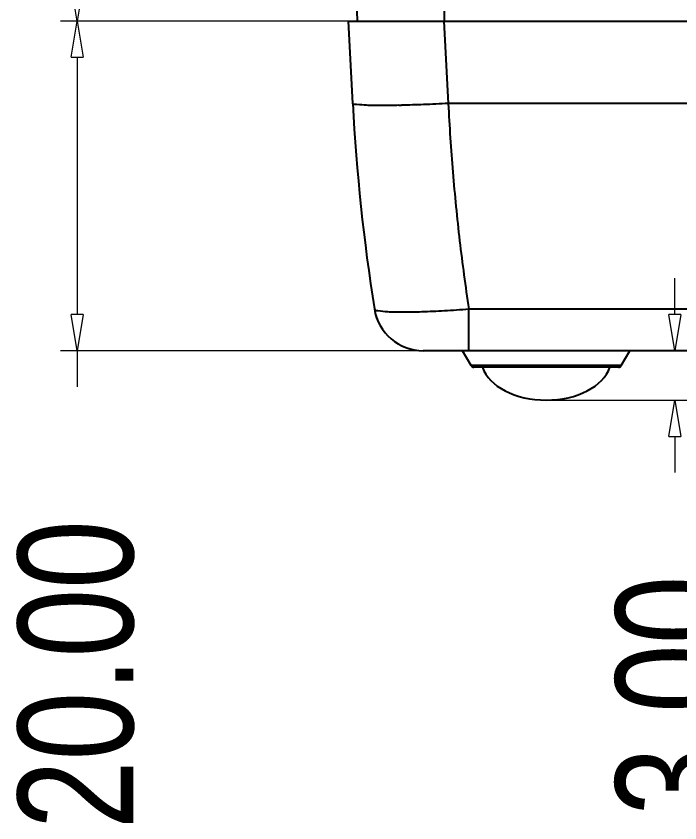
# Model space of a CAD drawing. Header units: inches. Extents: x -219 to 252, y -99 to 210.
# Drawn here: x -219.25 to -197.91, y 28.63 to 54.55 of the extents above; entities that cross this region are included whole.
import ezdxf

# ---------------------------------------------------------------- set-up
doc = ezdxf.new("R2010")
doc.units = ezdxf.units.IN
doc.header["$MEASUREMENT"] = 0
doc.layers.add('02___PRT_ALL_AXES', color=7, linetype='Continuous')

# ---------------------------------------------------------------- blocks, each defined once
blk = doc.blocks.new('block 20')
at = {"color": 3, "lineweight": 5, "true_color": 0x00ff00}
blk.add_lwpolyline([(-208.563, 54.391), (-217.814, 54.391)], dxfattribs=at)
blk = doc.blocks.new('block 21')
at = {"color": 3, "lineweight": 5, "true_color": 0x00ff00}
blk.add_lwpolyline([(-198.381, 81.115), (-217.814, 81.115)], dxfattribs=at)
blk = doc.blocks.new('block 22')
at = {"color": 3, "lineweight": 5, "true_color": 0x00ff00}
blk.add_lwpolyline([(-217.284, 55.556), (-217.284, 59.902)], dxfattribs=at)
blk = doc.blocks.new('block 23')
at = {"color": 3, "lineweight": 5, "true_color": 0x00ff00}
blk.add_lwpolyline([(-217.284, 79.95), (-217.284, 75.604)], dxfattribs=at)
blk = doc.blocks.new('block 25')
at = {"color": 3, "lineweight": 5, "true_color": 0x00ff00}
blk.add_lwpolyline([(-217.09, 55.556), (-217.284, 54.391)], dxfattribs=at)
blk = doc.blocks.new('block 26')
at = {"color": 3, "lineweight": 5, "true_color": 0x00ff00}
blk.add_lwpolyline([(-217.284, 54.391), (-217.478, 55.556)], dxfattribs=at)
blk = doc.blocks.new('block 27')
at = {"color": 3, "lineweight": 5, "true_color": 0x00ff00}
blk.add_lwpolyline([(-217.09, 55.556), (-217.478, 55.556)], dxfattribs=at)
blk = doc.blocks.new('block 24')
for name in ['block 26', 'block 27', 'block 25']:
    blk.add_blockref(name, (0, 0))
blk = doc.blocks.new('block 29')
at = {"color": 3, "lineweight": 5, "true_color": 0x00ff00}
blk.add_lwpolyline([(-217.478, 79.95), (-217.284, 81.115)], dxfattribs=at)
blk = doc.blocks.new('block 30')
at = {"color": 3, "lineweight": 5, "true_color": 0x00ff00}
blk.add_lwpolyline([(-217.284, 81.115), (-217.09, 79.95)], dxfattribs=at)
blk = doc.blocks.new('block 31')
at = {"color": 3, "lineweight": 5, "true_color": 0x00ff00}
blk.add_lwpolyline([(-217.478, 79.95), (-217.09, 79.95)], dxfattribs=at)
blk = doc.blocks.new('block 28')
for name in ['block 29', 'block 30', 'block 31']:
    blk.add_blockref(name, (0, 0))
blk = doc.blocks.new('block 32')
at = {"color": 7, "true_color": 0xffffff, "insert": (-215.431, 61.399), "char_height": 3.70665, "attachment_point": 7, "rotation": 90}
blk.add_mtext('\\fAdobe Song Std L|b0|i0|c0|p34;\\W0.8;50.47', dxfattribs=at)
blk = doc.blocks.new('block 33')
at = {"lineweight": 0}
blk.add_lwpolyline([(-208.563, 54.391), (-208.563, 54.391)], dxfattribs=at)
blk = doc.blocks.new('block 34')
at = {"lineweight": 0}
blk.add_lwpolyline([(-198.381, 81.115), (-198.381, 81.115)], dxfattribs=at)
blk = doc.blocks.new('block 35')
at = {"lineweight": 0}
blk.add_lwpolyline([(-217.284, 81.115), (-217.284, 81.115)], dxfattribs=at)
blk = doc.blocks.new('block 19')
for name in ['block 21', 'block 28', 'block 35', 'block 34', 'block 23', 'block 32', 'block 22', 'block 24', 'block 20', 'block 33']:
    blk.add_blockref(name, (0, 0))
blk = doc.blocks.new('block 37')
at = {"color": 3, "lineweight": 5, "true_color": 0x00ff00}
blk.add_lwpolyline([(-205.688, 43.8), (-217.814, 43.8)], dxfattribs=at)
blk = doc.blocks.new('block 38')
at = {"color": 3, "lineweight": 5, "true_color": 0x00ff00}
blk.add_lwpolyline([(-208.563, 54.391), (-217.814, 54.391)], dxfattribs=at)
blk = doc.blocks.new('block 39')
at = {"color": 3, "lineweight": 5, "true_color": 0x00ff00}
blk.add_lwpolyline([(-217.284, 53.226), (-217.284, 44.965)], dxfattribs=at)
blk = doc.blocks.new('block 40')
at = {"color": 3, "lineweight": 5, "true_color": 0x00ff00}
blk.add_lwpolyline([(-217.284, 43.8), (-217.284, 42.635)], dxfattribs=at)
blk = doc.blocks.new('block 42')
at = {"color": 3, "lineweight": 5, "true_color": 0x00ff00}
blk.add_lwpolyline([(-217.478, 53.226), (-217.284, 54.391)], dxfattribs=at)
blk = doc.blocks.new('block 43')
at = {"color": 3, "lineweight": 5, "true_color": 0x00ff00}
blk.add_lwpolyline([(-217.284, 54.391), (-217.09, 53.226)], dxfattribs=at)
blk = doc.blocks.new('block 44')
at = {"color": 3, "lineweight": 5, "true_color": 0x00ff00}
blk.add_lwpolyline([(-217.478, 53.226), (-217.09, 53.226)], dxfattribs=at)
blk = doc.blocks.new('block 41')
for name in ['block 42', 'block 43', 'block 44']:
    blk.add_blockref(name, (0, 0))
blk = doc.blocks.new('block 46')
at = {"color": 3, "lineweight": 5, "true_color": 0x00ff00}
blk.add_lwpolyline([(-217.09, 44.965), (-217.284, 43.8)], dxfattribs=at)
blk = doc.blocks.new('block 47')
at = {"color": 3, "lineweight": 5, "true_color": 0x00ff00}
blk.add_lwpolyline([(-217.284, 43.8), (-217.478, 44.965)], dxfattribs=at)
blk = doc.blocks.new('block 48')
at = {"color": 3, "lineweight": 5, "true_color": 0x00ff00}
blk.add_lwpolyline([(-217.09, 44.965), (-217.478, 44.965)], dxfattribs=at)
blk = doc.blocks.new('block 45')
for name in ['block 47', 'block 48', 'block 46']:
    blk.add_blockref(name, (0, 0))
blk = doc.blocks.new('block 49')
at = {"color": 7, "true_color": 0xffffff, "insert": (-215.431, 28.43), "char_height": 3.70665, "attachment_point": 7, "rotation": 90}
blk.add_mtext('\\fAdobe Song Std L|b0|i0|c0|p34;\\W0.8;20.00', dxfattribs=at)
blk = doc.blocks.new('block 50')
at = {"lineweight": 0}
blk.add_lwpolyline([(-205.688, 43.8), (-205.688, 43.8)], dxfattribs=at)
blk = doc.blocks.new('block 51')
at = {"lineweight": 0}
blk.add_lwpolyline([(-208.563, 54.391), (-208.563, 54.391)], dxfattribs=at)
blk = doc.blocks.new('block 52')
at = {"lineweight": 0}
blk.add_lwpolyline([(-217.284, 54.391), (-217.284, 54.391)], dxfattribs=at)
blk = doc.blocks.new('block 36')
for name in ['block 38', 'block 41', 'block 52', 'block 51', 'block 39', 'block 45', 'block 37', 'block 40', 'block 50', 'block 49']:
    blk.add_blockref(name, (0, 0))
blk = doc.blocks.new('block 54')
at = {"color": 3, "lineweight": 5, "true_color": 0x00ff00}
blk.add_lwpolyline([(-198.805, 43.8), (-197.545, 43.8)], dxfattribs=at)
blk = doc.blocks.new('block 55')
at = {"color": 3, "lineweight": 5, "true_color": 0x00ff00}
blk.add_lwpolyline([(-202.208, 42.212), (-197.545, 42.212)], dxfattribs=at)
blk = doc.blocks.new('block 56')
at = {"color": 3, "lineweight": 5, "true_color": 0x00ff00}
blk.add_lwpolyline([(-198.075, 44.965), (-198.075, 46.13)], dxfattribs=at)
blk = doc.blocks.new('block 57')
at = {"color": 3, "lineweight": 5, "true_color": 0x00ff00}
blk.add_lwpolyline([(-198.075, 41.047), (-198.075, 39.882)], dxfattribs=at)
blk = doc.blocks.new('block 59')
at = {"color": 3, "lineweight": 5, "true_color": 0x00ff00}
blk.add_lwpolyline([(-197.88, 44.965), (-198.075, 43.8)], dxfattribs=at)
blk = doc.blocks.new('block 60')
at = {"color": 3, "lineweight": 5, "true_color": 0x00ff00}
blk.add_lwpolyline([(-198.075, 43.8), (-198.269, 44.965)], dxfattribs=at)
blk = doc.blocks.new('block 61')
at = {"color": 3, "lineweight": 5, "true_color": 0x00ff00}
blk.add_lwpolyline([(-197.88, 44.965), (-198.269, 44.965)], dxfattribs=at)
blk = doc.blocks.new('block 58')
for name in ['block 60', 'block 61', 'block 59']:
    blk.add_blockref(name, (0, 0))
blk = doc.blocks.new('block 63')
at = {"color": 3, "lineweight": 5, "true_color": 0x00ff00}
blk.add_lwpolyline([(-198.269, 41.047), (-198.075, 42.212)], dxfattribs=at)
blk = doc.blocks.new('block 64')
at = {"color": 3, "lineweight": 5, "true_color": 0x00ff00}
blk.add_lwpolyline([(-198.075, 42.212), (-197.88, 41.047)], dxfattribs=at)
blk = doc.blocks.new('block 65')
at = {"color": 3, "lineweight": 5, "true_color": 0x00ff00}
blk.add_lwpolyline([(-198.269, 41.047), (-197.88, 41.047)], dxfattribs=at)
blk = doc.blocks.new('block 62')
for name in ['block 63', 'block 64', 'block 65']:
    blk.add_blockref(name, (0, 0))
blk = doc.blocks.new('block 66')
at = {"color": 7, "true_color": 0xffffff, "insert": (-196.221, 28.854), "char_height": 3.70665, "attachment_point": 7, "rotation": 90}
blk.add_mtext('\\fAdobe Song Std L|b0|i0|c0|p34;\\W0.8;3.00', dxfattribs=at)
blk = doc.blocks.new('block 67')
at = {"lineweight": 0}
blk.add_lwpolyline([(-198.805, 43.8), (-198.805, 43.8)], dxfattribs=at)
blk = doc.blocks.new('block 68')
at = {"lineweight": 0}
blk.add_lwpolyline([(-202.208, 42.212), (-202.208, 42.212)], dxfattribs=at)
blk = doc.blocks.new('block 69')
at = {"lineweight": 0}
blk.add_lwpolyline([(-198.075, 42.212), (-198.075, 42.212)], dxfattribs=at)
blk = doc.blocks.new('block 53')
for name in ['block 56', 'block 58', 'block 54', 'block 67', 'block 55', 'block 68', 'block 62', 'block 69', 'block 57', 'block 66']:
    blk.add_blockref(name, (0, 0))
blk = doc.blocks.new('block 1583')
at = {"color": 7, "lineweight": 25, "true_color": 0xffffff}
blk.add_lwpolyline([(-208.424, 51.743), (-208.563, 54.391)], dxfattribs=at)
blk = doc.blocks.new('block 1584')
at = {"color": 7, "lineweight": 25, "true_color": 0xffffff}
blk.add_lwpolyline([(-204.622, 43.324), (-204.897, 43.8)], dxfattribs=at)
blk = doc.blocks.new('block 1585')
at = {"color": 7, "lineweight": 25, "true_color": 0xffffff}
blk.add_lwpolyline([(-207.731, 45.14), (-207.731, 45.14)], dxfattribs=at)
blk = doc.blocks.new('block 1586')
at = {"color": 7, "lineweight": 25, "true_color": 0xffffff}
blk.add_lwpolyline([(-205.496, 54.391), (-205.357, 51.743)], dxfattribs=at)
blk = doc.blocks.new('block 1587')
at = {"color": 7, "lineweight": 25, "true_color": 0xffffff}
blk.add_lwpolyline([(-208.297, 54.708), (-208.286, 54.391)], dxfattribs=at)
blk = doc.blocks.new('block 1588')
at = {"color": 7, "lineweight": 25, "true_color": 0xffffff}
blk.add_lwpolyline([(-205.492, 54.708), (-205.492, 54.391)], dxfattribs=at)
blk = doc.blocks.new('block 1592')
at = {"color": 7, "lineweight": 25, "true_color": 0xffffff}
blk.add_lwpolyline([(-204.583, 43.285), (-204.622, 43.324)], dxfattribs=at)
blk = doc.blocks.new('block 1594')
at = {"color": 7, "lineweight": 25, "true_color": 0xffffff}
blk.add_lwpolyline([(-204.697, 43.8), (-204.697, 45.141)], dxfattribs=at)
blk = doc.blocks.new('block 1626')
at = {"color": 7, "lineweight": 25, "true_color": 0xffffff}
blk.add_lwpolyline([(-204.53, 43.271), (-204.583, 43.285)], dxfattribs=at)
blk = doc.blocks.new('block 1627')
at = {"color": 7, "lineweight": 25, "true_color": 0xffffff}
blk.add_lwpolyline([(-199.795, 43.324), (-199.52, 43.8)], dxfattribs=at)
blk = doc.blocks.new('block 1629')
at = {"color": 7, "lineweight": 25, "true_color": 0xffffff}
blk.add_lwpolyline([(-199.887, 43.271), (-204.53, 43.271)], dxfattribs=at)
blk = doc.blocks.new('block 1631')
at = {"color": 7, "lineweight": 25, "true_color": 0xffffff}
blk.add_lwpolyline([(-199.795, 43.324), (-204.622, 43.324)], dxfattribs=at)
blk = doc.blocks.new('block 1633')
at = {"color": 7, "lineweight": 25, "true_color": 0xffffff}
blk.add_lwpolyline([(-105.059, 43.8), (-206.162, 43.8)], dxfattribs=at)
blk = doc.blocks.new('block 1634')
at = {"color": 7, "lineweight": 25, "true_color": 0xffffff}
blk.add_lwpolyline([(-204.697, 45.141), (-106.524, 45.141)], dxfattribs=at)
blk = doc.blocks.new('block 1635')
at = {"color": 7, "lineweight": 25, "true_color": 0xffffff}
blk.add_lwpolyline([(-199.834, 43.285), (-199.795, 43.324)], dxfattribs=at)
blk = doc.blocks.new('block 1637')
at = {"color": 7, "lineweight": 25, "true_color": 0xffffff}
blk.add_lwpolyline([(-105.864, 51.743), (-205.357, 51.743)], dxfattribs=at)
blk = doc.blocks.new('block 1639')
at = {"color": 7, "lineweight": 25, "true_color": 0xffffff}
blk.add_lwpolyline([(-199.887, 43.271), (-199.834, 43.285)], dxfattribs=at)
blk = doc.blocks.new('block 1640')
at = {"color": 7, "lineweight": 25, "true_color": 0xffffff}
blk.add_lwpolyline([(-208.563, 54.391), (-102.658, 54.391)], dxfattribs=at)
blk = doc.blocks.new('block 2541')
at = {"color": 7, "lineweight": 25, "true_color": 0xffffff}
blk.add_open_spline([(-207.73, 45.141), (-207.608, 44.369), (-206.943, 43.8), (-206.162, 43.8)], degree=3, dxfattribs=at)
blk = doc.blocks.new('block 2542')
at = {"color": 7, "lineweight": 25, "true_color": 0xffffff}
blk.add_open_spline([(-207.731, 45.14), (-207.608, 44.368), (-206.943, 43.8), (-206.161, 43.8)], degree=3, dxfattribs=at)
blk = doc.blocks.new('block 2543')
at = {"color": 7, "lineweight": 25, "true_color": 0xffffff}
blk.add_open_spline([(-199.887, 43.271), (-199.849, 43.271), (-199.814, 43.291), (-199.795, 43.324)], degree=3, dxfattribs=at)
blk = doc.blocks.new('block 2544')
at = {"color": 7, "lineweight": 25, "true_color": 0xffffff}
blk.add_open_spline([(-204.622, 43.324), (-204.603, 43.291), (-204.568, 43.271), (-204.53, 43.271)], degree=3, dxfattribs=at)
blk = doc.blocks.new('block 2551')
at = {"color": 7, "lineweight": 25, "true_color": 0xffffff}
blk.add_open_spline([(-206.941, 51.684), (-206.915, 51.684), (-206.888, 51.685), (-206.861, 51.685)], degree=3, dxfattribs=at)
blk = doc.blocks.new('block 2559')
at = {"color": 7, "lineweight": 25, "true_color": 0xffffff}
blk.add_open_spline([(-208.424, 51.743), (-208.308, 49.532), (-208.077, 47.328), (-207.73, 45.141)], degree=3, dxfattribs=at)
blk = doc.blocks.new('block 2786')
at = {"color": 7, "lineweight": 25, "true_color": 0xffffff}
blk.add_open_spline([(-207.731, 45.14), (-207.725, 45.1), (-207.67, 45.094), (-207.62, 45.089), (-207.495, 45.075), (-207.409, 45.063), (-207.313, 45.056), (-207.164, 45.045), (-206.992, 45.045), (-206.831, 45.045)], degree=3, knots=[0, 0, 0, 0, 1, 1, 1, 2, 2, 2, 3, 3, 3, 3], dxfattribs=at)
blk = doc.blocks.new('block 2787')
at = {"color": 7, "lineweight": 25, "true_color": 0xffffff}
blk.add_open_spline([(-206.831, 45.045), (-206.623, 45.045), (-206.415, 45.049), (-206.207, 45.056), (-205.964, 45.064), (-205.722, 45.075), (-205.479, 45.089), (-205.218, 45.103), (-204.958, 45.12), (-204.697, 45.14)], degree=3, knots=[0, 0, 0, 0, 1, 1, 1, 2, 2, 2, 3, 3, 3, 3], dxfattribs=at)
blk = doc.blocks.new('block 2788')
at = {"color": 7, "lineweight": 25, "true_color": 0xffffff}
blk.add_open_spline([(-205.357, 51.743), (-205.62, 51.729), (-205.884, 51.717), (-206.148, 51.707), (-206.385, 51.698), (-206.623, 51.69), (-206.861, 51.685)], degree=3, knots=[0, 0, 0, 0, 1, 1, 1, 2, 2, 2, 2], dxfattribs=at)
blk = doc.blocks.new('block 2789')
at = {"color": 7, "lineweight": 25, "true_color": 0xffffff}
blk.add_open_spline([(-206.941, 51.684), (-207.124, 51.681), (-207.302, 51.679), (-207.489, 51.677), (-207.66, 51.674), (-207.839, 51.671), (-207.988, 51.684), (-208.085, 51.692), (-208.17, 51.707), (-208.31, 51.706), (-208.362, 51.706), (-208.422, 51.703), (-208.424, 51.743)], degree=3, knots=[0, 0, 0, 0, 1, 1, 1, 2, 2, 2, 3, 3, 3, 4, 4, 4, 4], dxfattribs=at)
blk = doc.blocks.new('block 2791')
at = {"color": 7, "lineweight": 25, "true_color": 0xffffff}
blk.add_open_spline([(-205.357, 51.743), (-205.32, 51.007), (-205.271, 50.271), (-205.21, 49.536), (-205.149, 48.8), (-205.076, 48.066), (-204.99, 47.333), (-204.905, 46.601), (-204.807, 45.87), (-204.697, 45.141)], degree=3, knots=[0, 0, 0, 0, 1, 1, 1, 2, 2, 2, 3, 3, 3, 3], dxfattribs=at)
blk = doc.blocks.new('block 4407')
at = {"layer": '02___PRT_ALL_AXES', "color": 7, "lineweight": 25, "true_color": 0xffffff}
blk.add_open_spline([(-202.208, 42.212), (-201.217, 42.212), (-200.362, 42.654), (-200.164, 43.271)], degree=3, dxfattribs=at)
blk = doc.blocks.new('block 4408')
at = {"layer": '02___PRT_ALL_AXES', "color": 7, "lineweight": 25, "true_color": 0xffffff}
blk.add_open_spline([(-204.253, 43.271), (-204.055, 42.654), (-203.2, 42.212), (-202.208, 42.212)], degree=3, dxfattribs=at)

msp = doc.modelspace()

# ---------------------------------------------------------------- block references
for name in ['block 19', 'block 1587', 'block 1588', 'block 36', 'block 1583', 'block 1640', 'block 1586', 'block 2559', 'block 2789', 'block 2551', 'block 2788', 'block 1637', 'block 2791', 'block 53', 'block 1585', 'block 2542', 'block 2786', 'block 2541', 'block 2787', 'block 1594', 'block 1634', 'block 1633', 'block 1584', 'block 1627', 'block 1592', 'block 1631', 'block 2544', 'block 2543', 'block 1635', 'block 1626', 'block 1629', 'block 1639']:
    msp.add_blockref(name, (0, 0))
at = {"layer": '02___PRT_ALL_AXES'}
for name in ['block 4408', 'block 4407']:
    msp.add_blockref(name, (0, 0), dxfattribs=at)

doc.saveas('drawing.dxf')
